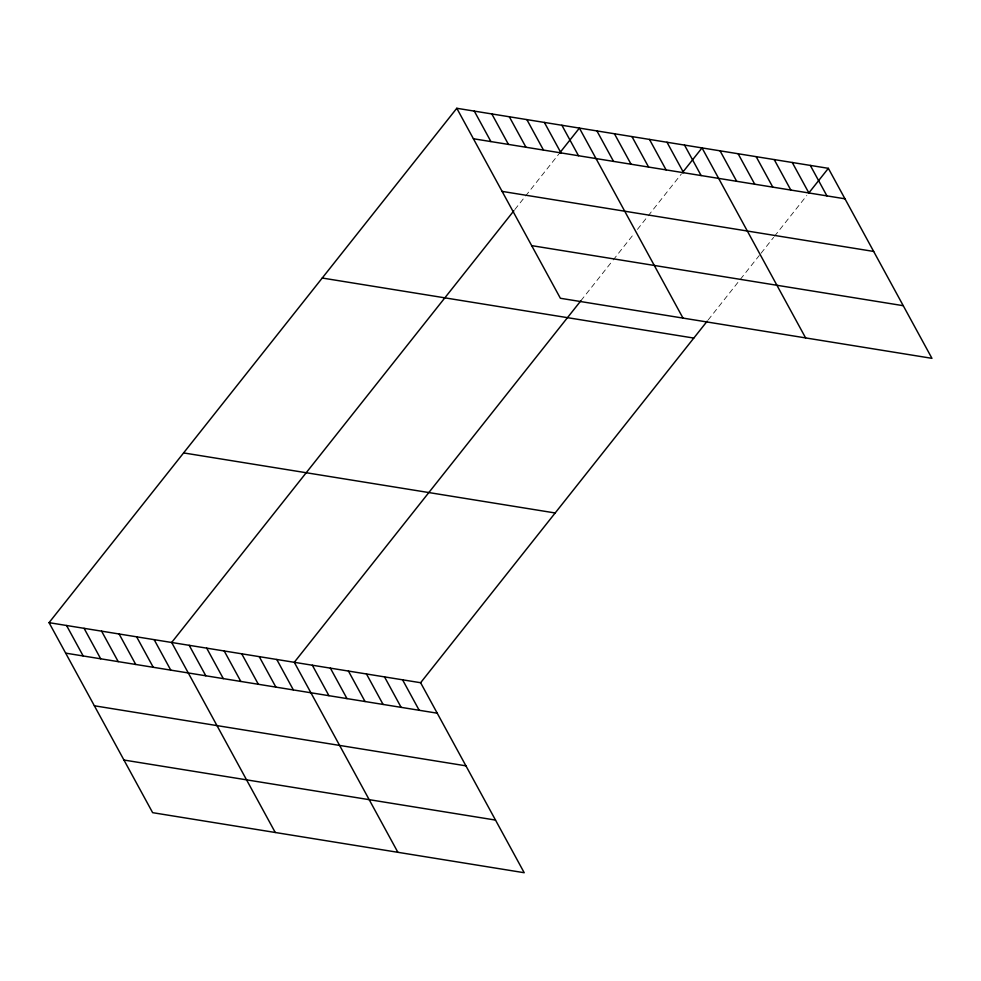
<?xml version="1.0" encoding="UTF-8"?>
<svg xmlns="http://www.w3.org/2000/svg" width="981" height="981" viewBox="0 0 981 981"><rect width="100%" height="100%" fill="white"/><g stroke="black" fill="none" stroke-linecap="round" stroke-linejoin="round"><path stroke-width="0.74" stroke-dasharray="4.91 3.68" d="M514.817 209.566L524.688 197.12M525.583 195.992L558.778 154.115M580.924 300.689L612.316 261.081M613.223 259.94L633.849 233.919M637.442 229.395L647.301 216.936M648.196 215.808L681.39 173.944M708.159 319.965L739.551 280.358M740.447 279.229L759.282 255.465M761.084 253.208L773.641 237.353M774.536 236.225L806.823 195.489"/><path stroke-width="1.47" d="M49.05 622.665L420.616 682.727L524.21 872.722L152.644 812.673L49.05 622.665L456.79 108.278L828.356 168.327L931.95 358.335L560.384 298.273L456.79 108.278M513.921 210.707L171.663 642.481L275.256 832.489M559.673 152.987L579.403 128.094L682.997 318.102M580.924 300.689L294.288 662.298L397.881 852.305M682.285 172.803L702.028 147.91L805.622 337.918M420.616 682.727L707.252 321.106M808.626 193.22L828.356 168.327M473.406 138.75L844.972 198.8M502.1 191.393L873.679 251.443M531.677 245.63L903.243 305.692M322.234 278.028L693.8 338.077M183.606 452.915L555.172 512.977M65.666 653.138L437.232 713.187M94.372 705.78L465.938 765.842M123.937 760.03L495.503 820.079M810.306 165.409L826.922 195.881M792.256 162.49L808.871 192.963M774.217 159.572L790.821 190.044M756.167 156.666L772.783 187.126M738.117 153.747L754.732 184.22M720.066 150.829L736.682 181.301M684.505 145.078L701.121 175.55M666.994 142.245L683.598 172.717M649.471 139.412L666.087 169.885M631.96 136.58L648.576 167.052M614.437 133.759L631.053 164.219M596.926 130.927L613.542 161.399M561.892 125.261L578.508 155.734M544.369 122.429L560.985 152.901M526.858 119.596L543.474 150.068M509.335 116.764L525.951 147.236M491.824 113.931L508.44 144.403M474.301 111.111L490.917 141.571M402.566 679.808L419.181 710.281M384.527 676.89L401.131 707.362M366.477 673.972L383.093 704.444M348.427 671.053L365.042 701.525M330.376 668.135L346.992 698.607M312.326 665.216L328.942 695.688M276.765 659.477L293.38 689.937M259.254 656.645L275.869 687.117M241.731 653.812L258.346 684.284M224.22 650.979L240.836 681.452M206.697 648.147L223.312 678.619M189.186 645.314L205.802 675.786M154.152 639.649L170.768 670.121M136.629 636.828L153.244 667.288M119.118 633.996L135.734 664.468M101.595 631.163L118.211 661.635M84.084 628.331L100.7 658.803M66.561 625.498L83.177 655.97"/></g></svg>
